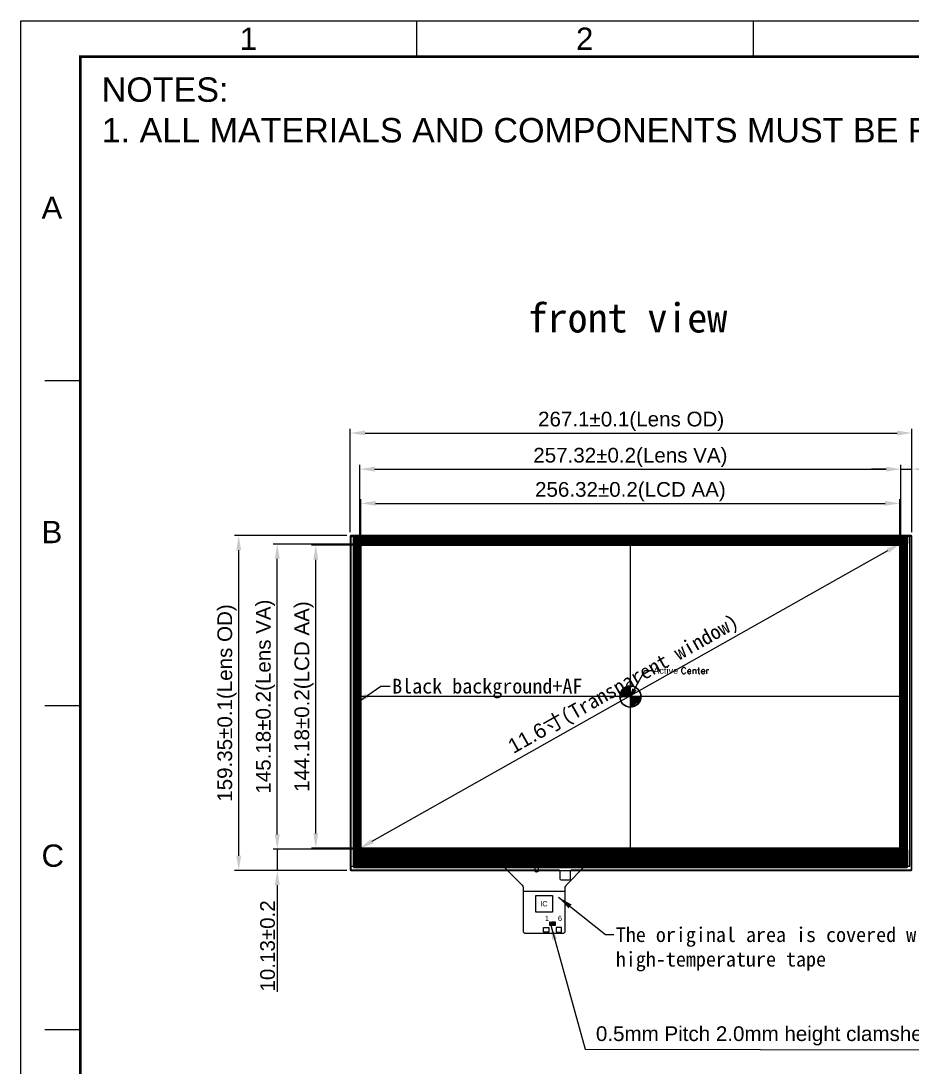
# Model space of a CAD drawing. Extents: x 6438 to 11432, y -3701 to -2371.
# Drawn here: x 10255.3 to 10679.1, y -3393.4 to -2895.6 of the extents above; entities that cross this region are included whole.
import ezdxf

# ---------------------------------------------------------------- set-up
doc = ezdxf.new("R2010")
doc.units = 0
doc.header["$LTSCALE"] = 3
doc.layers.get('0').update_dxf_attribs({"linetype": 'CONTINUOUS', "lineweight": 9})
doc.layers.get('DEFPOINTS').update_dxf_attribs({"linetype": 'CONTINUOUS', "lineweight": 9})
for name, color, linetype, lineweight in [('DIM', 6, 'CONTINUOUS', 9), ('FPC', 1, 'CONTINUOUS', 9), ('LCD', 4, 'CONTINUOUS', 9), ('TK', 7, 'CONTINUOUS', 9)]:
    doc.layers.add(name, color=color, linetype=linetype, lineweight=lineweight)
for name, color, linetype in [('Lens', 161, 'CONTINUOUS'), ('PET保护膜膜', 22, 'CONTINUOUS'), ('SENSOR', 8, 'CONTINUOUS')]:
    doc.layers.add(name, color=color, linetype=linetype)
doc.styles.add('Arial', font='arial.ttf')
doc.styles.get("Standard").update_dxf_attribs({"font": 'arial.ttf'})
doc.styles.add('宋体', font='arial.ttf')
doc.dimstyles.new('标注', dxfattribs={"dimtxt": 7, "dimasz": 7, "dimexe": 2, "dimexo": 2, "dimgap": 1, "dimtad": 1, "dimzin": 9, "dimdsep": 46, "dimtxsty": '宋体', "dimcen": 1, "dimadec": 0, "dimazin": 0, "dimtm": 0.05, "dimtfac": 1, "dimtmove": 0, "dimatfit": 3, "dimfxl": 0, "dimtolj": 1, "dimarcsym": 0})
pattern_1 = [(45, (8985.84225, 12032.7492), (-0.224506403, 0.224506403), []), (135, (8985.84225, 12032.7492), (-0.224506403, -0.224506403), [])]

# ---------------------------------------------------------------- blocks, each defined once
blk = doc.blocks.new('1')
at = {"layer": 'TK'}
blk.add_lwpolyline([(8358.96, -2934.71), (9273.11, -2934.71), (9273.11, -3560.84), (8358.96, -3560.84)], close=True, dxfattribs=at)
for points in [[(8505.24, -2947.89), (8505.24, -2934.71)], [(8629.52, -2934.71), (8629.52, -2947.89)], [(8380.95, -3067.84), (8367.77, -3067.84)], [(8367.77, -3187.8), (8380.95, -3187.8)], [(8380.95, -3307.75), (8367.77, -3307.75)]]:
    blk.add_lwpolyline(points, dxfattribs=at)
at = {"layer": 'TK', "const_width": 1}
blk.add_lwpolyline([(9250.94, -3547.65), (8380.95, -3547.65), (8380.95, -2947.89), (9250.94, -2947.89)], close=True, dxfattribs=at)
at = {"layer": 'TK', "style": '宋体'}
for s, p in [('1', (8439.8, -2945.42)), ('2', (8564.08, -2945.42)), ('A', (8366.57, -3007.87)), ('B', (8366.57, -3127.82)), ('C', (8366.57, -3247.48))]:
    blk.add_text(s, height=8.24, dxfattribs=at).set_placement(p)
at = {"layer": 'TK', "insert": (8388.8, -2967.67), "char_height": 9.009, "width": 437.119, "attachment_point": 4, "style": '宋体'}
blk.add_mtext('NOTES:\\P1. ALL MATERIALS AND COMPONENTS MUST BE RoHS COMPLIANT.', dxfattribs=at)
blk = doc.blocks.new('*D2')
at = {"layer": 'DEFPOINTS', "color": 0}
for p in [(10358.83, -3140.47), (10412.2, -3140.47), (10412.2, -3299.82)]:
    blk.add_point(p, dxfattribs=at)
at = {"layer": 'DIM', "color": 0, "lineweight": -2}
for p, q in [((10410.2, -3140.47), (10356.83, -3140.47)), ((10358.83, -3292.82), (10358.83, -3147.47)), ((10410.2, -3299.82), (10356.83, -3299.82))]:
    blk.add_line(p, q, dxfattribs=at)
at = {"layer": 'DIM', "color": 0}
for points in [[(10357.66, -3147.47), (10360, -3147.47), (10358.83, -3140.47)], [(10357.66, -3292.82), (10360, -3292.82), (10358.83, -3299.82)]]:
    blk.add_solid(points, dxfattribs=at)
at = {"layer": 'DIM', "color": 0, "insert": (10353.24, -3220.15), "char_height": 7, "attachment_point": 5, "rotation": 90, "style": '宋体'}
blk.add_mtext('\\A1;159.35%%P0.1(Lens OD)  ', dxfattribs=at)
blk = doc.blocks.new('*D3')
at = {"layer": 'DEFPOINTS', "color": 0}
for p in [(10377.16, -3144.51), (10416.44, -3144.51), (10416.44, -3289.69)]:
    blk.add_point(p, dxfattribs=at)
at = {"layer": 'DIM', "color": 0, "lineweight": -2}
for p, q in [((10414.44, -3144.51), (10375.16, -3144.51)), ((10377.16, -3282.69), (10377.16, -3151.51)), ((10414.44, -3289.69), (10375.16, -3289.69))]:
    blk.add_line(p, q, dxfattribs=at)
at = {"layer": 'DIM', "color": 0}
for points in [[(10376, -3151.51), (10378.33, -3151.51), (10377.16, -3144.51)], [(10376, -3282.69), (10378.33, -3282.69), (10377.16, -3289.69)]]:
    blk.add_solid(points, dxfattribs=at)
at = {"layer": 'DIM', "color": 0, "insert": (10371.57, -3217.1), "char_height": 7, "attachment_point": 5, "rotation": 90, "style": '宋体'}
blk.add_mtext('\\A1;145.18%%P0.2(Lens VA)', dxfattribs=at)
blk = doc.blocks.new('*D4')
at = {"layer": 'DEFPOINTS', "color": 0}
for p in [(10679, -3091.67), (10411.9, -3140.77), (10679, -3140.77)]:
    blk.add_point(p, dxfattribs=at)
at = {"layer": 'DIM', "color": 0, "lineweight": -2}
for p, q in [((10411.9, -3138.77), (10411.9, -3089.67)), ((10679, -3138.77), (10679, -3089.67)), ((10418.9, -3091.67), (10672, -3091.67))]:
    blk.add_line(p, q, dxfattribs=at)
at = {"layer": 'DIM', "color": 0}
for points in [[(10418.9, -3090.5), (10418.9, -3092.83), (10411.9, -3091.67)], [(10672, -3090.5), (10672, -3092.83), (10679, -3091.67)]]:
    blk.add_solid(points, dxfattribs=at)
at = {"layer": 'DIM', "color": 0, "insert": (10545.45, -3086.08), "char_height": 7, "attachment_point": 5, "style": '宋体'}
blk.add_mtext('\\A1;267.1%%P0.1(Lens OD)', dxfattribs=at)
blk = doc.blocks.new('*D5')
at = {"layer": 'DEFPOINTS', "color": 0}
for p in [(10673.76, -3108.86), (10416.44, -3144.51), (10673.76, -3144.51)]:
    blk.add_point(p, dxfattribs=at)
at = {"layer": 'DIM', "color": 0, "lineweight": -2}
for p, q in [((10416.44, -3142.51), (10416.44, -3106.86)), ((10423.44, -3108.86), (10666.76, -3108.86)), ((10673.76, -3142.51), (10673.76, -3106.86))]:
    blk.add_line(p, q, dxfattribs=at)
at = {"layer": 'DIM', "color": 0}
for points in [[(10423.44, -3107.7), (10423.44, -3110.03), (10416.44, -3108.86)], [(10666.76, -3107.7), (10666.76, -3110.03), (10673.76, -3108.86)]]:
    blk.add_solid(points, dxfattribs=at)
at = {"layer": 'DIM', "color": 0, "insert": (10545.1, -3103.27), "char_height": 7, "attachment_point": 5, "style": '宋体'}
blk.add_mtext('\\A1;257.32%%P0.2(Lens VA)', dxfattribs=at)
blk = doc.blocks.new('*D6')
at = {"layer": 'DEFPOINTS', "color": 0}
for p in [(10416.44, -3289.69), (10377.16, -3299.82), (10412.2, -3299.82)]:
    blk.add_point(p, dxfattribs=at)
at = {"layer": 'DIM', "color": 0, "lineweight": -2}
for p, q in [((10377.16, -3282.69), (10377.16, -3275.69)), ((10414.44, -3289.69), (10375.16, -3289.69)), ((10377.16, -3289.69), (10377.16, -3299.82)), ((10410.2, -3299.82), (10375.16, -3299.82)), ((10377.16, -3306.82), (10377.16, -3357.67))]:
    blk.add_line(p, q, dxfattribs=at)
at = {"layer": 'DIM', "color": 0}
for points in [[(10376, -3282.69), (10378.33, -3282.69), (10377.16, -3289.69)], [(10376, -3306.82), (10378.33, -3306.82), (10377.16, -3299.82)]]:
    blk.add_solid(points, dxfattribs=at)
at = {"layer": 'DIM', "color": 0, "insert": (10372.59, -3335.75), "char_height": 7, "attachment_point": 5, "rotation": 90, "style": '宋体'}
blk.add_mtext('\\A1;10.13%%P0.2', dxfattribs=at)
blk = doc.blocks.new('*D7')
at = {"layer": 'DEFPOINTS', "color": 0}
for p in [(10679, -3108.86), (10679, -3140.77), (10673.76, -3144.51)]:
    blk.add_point(p, dxfattribs=at)
at = {"layer": 'DIM', "color": 0, "lineweight": -2}
for p, q in [((10666.76, -3108.86), (10659.76, -3108.86)), ((10673.76, -3142.51), (10673.76, -3106.86)), ((10673.76, -3108.86), (10679, -3108.86)), ((10679, -3138.77), (10679, -3106.86)), ((10686, -3108.86), (10732.08, -3108.86))]:
    blk.add_line(p, q, dxfattribs=at)
at = {"layer": 'DIM', "color": 0}
for points in [[(10666.76, -3107.7), (10666.76, -3110.03), (10673.76, -3108.86)], [(10686, -3107.7), (10686, -3110.03), (10679, -3108.86)]]:
    blk.add_solid(points, dxfattribs=at)
at = {"layer": 'DIM', "color": 0, "insert": (10712.54, -3104.29), "char_height": 7, "attachment_point": 5, "style": '宋体'}
blk.add_mtext('\\A1;5.24%%P0.2', dxfattribs=at)
blk = doc.blocks.new('*D16')
at = {"layer": 'DEFPOINTS', "color": 0}
for p in [(10673.59, -3144.21), (10673.76, -3144.51), (10416.44, -3289.69)]:
    blk.add_point(p, dxfattribs=at)
at = {"layer": 'DIM', "color": 0, "lineweight": -2}
for p, q in [((10672.78, -3142.77), (10672.61, -3142.47)), ((10422.37, -3285.95), (10667.5, -3147.65)), ((10415.46, -3287.95), (10415.29, -3287.65))]:
    blk.add_line(p, q, dxfattribs=at)
at = {"layer": 'DIM', "color": 0}
for points in [[(10666.92, -3146.64), (10668.07, -3148.67), (10673.59, -3144.21)], [(10421.8, -3284.94), (10422.94, -3286.97), (10416.27, -3289.39)]]:
    blk.add_solid(points, dxfattribs=at)
at = {"layer": 'DIM', "color": 0, "insert": (10542.14, -3211.86), "char_height": 7, "attachment_point": 5, "rotation": 29.4317, "style": '宋体'}
blk.add_mtext('\\A1;11.6{\\fSimHei|b0|i0|c134|p49;寸\\fSimHei|b0|i0|c0|p49;(\\fSimHei|b0|i0|c134|p49;Transparent window\\fSimHei|b0|i0|c0|p49;)}', dxfattribs=at)
blk = doc.blocks.new('*D24')
at = {"layer": 'DEFPOINTS', "color": 0}
for p in [(10395.48, -3145.01), (10416.95, -3145.01), (10416.95, -3289.19)]:
    blk.add_point(p, dxfattribs=at)
at = {"layer": 'DIM', "color": 0, "lineweight": -2}
for p, q in [((10414.95, -3145.01), (10393.48, -3145.01)), ((10395.48, -3282.19), (10395.48, -3152.01)), ((10414.95, -3289.19), (10393.48, -3289.19))]:
    blk.add_line(p, q, dxfattribs=at)
at = {"layer": 'DIM', "color": 0}
for points in [[(10394.31, -3152.01), (10396.65, -3152.01), (10395.48, -3145.01)], [(10394.31, -3282.19), (10396.65, -3282.19), (10395.48, -3289.19)]]:
    blk.add_solid(points, dxfattribs=at)
at = {"layer": 'DIM', "color": 0, "insert": (10389.89, -3217.1), "char_height": 7, "attachment_point": 5, "rotation": 90, "style": '宋体'}
blk.add_mtext('\\A1;144.18%%P0.2(LCD AA)', dxfattribs=at)
blk = doc.blocks.new('*D25')
at = {"layer": 'DEFPOINTS', "color": 0}
for p in [(10673.27, -3125.13), (10416.95, -3145.01), (10673.27, -3145.01)]:
    blk.add_point(p, dxfattribs=at)
at = {"layer": 'DIM', "color": 0, "lineweight": -2}
for p, q in [((10416.95, -3143.01), (10416.95, -3123.13)), ((10423.95, -3125.13), (10666.27, -3125.13)), ((10673.27, -3143.01), (10673.27, -3123.13))]:
    blk.add_line(p, q, dxfattribs=at)
at = {"layer": 'DIM', "color": 0}
for points in [[(10423.95, -3123.97), (10423.95, -3126.3), (10416.95, -3125.13)], [(10666.27, -3123.97), (10666.27, -3126.3), (10673.27, -3125.13)]]:
    blk.add_solid(points, dxfattribs=at)
at = {"layer": 'DIM', "color": 0, "insert": (10545.11, -3119.55), "char_height": 7, "attachment_point": 5, "style": '宋体'}
blk.add_mtext('\\A1;256.32%%P0.2(LCD AA)', dxfattribs=at)
blk = doc.blocks.new('_OPEN')
at = {"color": 0, "linetype": 'ByBlock', "lineweight": -2}
for p, q in [((-1, 0.166667), (0, 0)), ((0, 0), (-1, -0.166667)), ((0, 0), (-1, 0))]:
    blk.add_line(p, q, dxfattribs=at)
blk = doc.blocks.new('LCD正视图')
at = {"layer": 'LCD'}
h = blk.add_hatch(dxfattribs=at)
h.set_pattern_fill('ANSI37', color=256, scale=0.1, style=0)
h.set_pattern_definition(pattern_1)
h.paths.add_polyline_path([(12083.31, -3202.3, 0.414214), (12082.81, -3201.8), (11820.35, -3201.8, 0.414214), (11819.85, -3202.3), (11819.85, -3204.8), (12083.31, -3204.8)])
h = blk.add_hatch(dxfattribs=at)
h.set_pattern_fill('ANSI37', color=256, scale=0.1, style=0)
h.set_pattern_definition(pattern_1)
h.paths.add_polyline_path([(11822.62, -3201.8), (11820.35, -3201.8, 0.414214), (11819.85, -3202.3), (11819.85, -3358.58, 0.414214), (11820.35, -3359.08), (11822.62, -3359.08)])
h = blk.add_hatch(dxfattribs=at)
h.set_pattern_fill('ANSI37', color=256, scale=0.1, style=0)
h.set_pattern_definition([(135, (14707.82164, 12041.51365), (0.224506403, 0.224506403), []), (45, (14707.82164, 12041.51365), (0.224506403, -0.224506403), [])])
h.paths.add_polyline_path([(12080.54, -3359.08), (12082.81, -3359.08, 0.414214), (12083.31, -3358.58), (12083.31, -3202.3, 0.414214), (12082.81, -3201.8), (12080.54, -3201.8)])
h = blk.add_hatch(dxfattribs=at)
h.set_pattern_fill('ANSI37', color=256, scale=0.1, style=0)
h.set_pattern_definition(pattern_1)
h.paths.add_polyline_path([(12083.31, -3350.58), (11819.85, -3350.58), (11819.85, -3358.6, 0.414214), (11820.35, -3359.1), (12082.81, -3359.1, 0.414214), (12083.31, -3358.6)])
for p, q in [((11819.88, -3202.43), (11819.88, -3358.45)), ((11819.88, -3203.88), (11820.19, -3203.88)), ((11820.03, -3203.68), (11820.03, -3202.53)), ((11820.23, -3203.68), (11820.03, -3203.68)), ((11820.23, -3203.68), (11820.03, -3203.68)), ((11820.18, -3202.53), (11820.18, -3358.35)), ((11820.23, -3203.68), (11820.23, -3357.2)), ((12082.68, -3201.83), (11820.48, -3201.83)), ((11821.73, -3201.98), (11820.58, -3201.98)), ((12082.58, -3202.13), (11820.58, -3202.13)), ((11823.13, -3203.25), (11821.07, -3203.25)), ((11821.07, -3203.25), (11821.07, -3204.91)), ((11821.13, -3205.07), (11821.22, -3205.22)), ((11821.27, -3205.39), (11821.27, -3352.18)), ((11821.57, -3203.75), (12081.59, -3203.75)), ((11821.57, -3203.75), (11821.57, -3355.93)), ((11821.73, -3202.18), (11821.73, -3201.98)), ((12081.43, -3202.18), (11821.73, -3202.18)), ((11821.93, -3202.13), (11821.93, -3201.83)), ((11822.62, -3359.08), (11822.62, -3201.8)), ((12080.54, -3204.8), (11822.62, -3204.8)), ((11822.62, -3204.8), (11822.62, -3350.58)), ((11823.3, -3203.3), (11823.45, -3203.4)), ((12079.55, -3203.45), (11823.62, -3203.45)), ((11827.67, -3202.28), (11827.67, -3202.13)), ((11831.97, -3202.58), (11827.97, -3202.58)), ((11828.17, -3202.18), (11828.17, -3202.13)), ((11828.37, -3201.93), (11831.57, -3201.93)), ((11831.77, -3202.13), (11831.77, -3202.18)), ((11832.27, -3202.28), (11832.27, -3202.13)), ((11887.57, -3202.28), (11887.57, -3202.13)), ((11891.87, -3202.58), (11887.87, -3202.58)), ((11888.07, -3202.18), (11888.07, -3202.13)), ((11888.27, -3201.93), (11891.47, -3201.93)), ((11891.67, -3202.13), (11891.67, -3202.18)), ((11892.17, -3202.28), (11892.17, -3202.13)), ((11951.57, -3349.78), (11951.58, -3205.6)), ((11951.84, -3202.28), (11951.84, -3202.13)), ((11956.14, -3202.58), (11952.14, -3202.58)), ((11952.34, -3202.18), (11952.34, -3202.13)), ((11952.54, -3201.93), (11955.74, -3201.93)), ((11955.94, -3202.13), (11955.94, -3202.18)), ((11956.44, -3202.28), (11956.44, -3202.13)), ((12011.84, -3202.28), (12011.84, -3202.13)), ((12016.14, -3202.58), (12012.14, -3202.58)), ((12012.34, -3202.18), (12012.34, -3202.13)), ((12012.54, -3201.93), (12015.74, -3201.93)), ((12015.94, -3202.13), (12015.94, -3202.18)), ((12016.44, -3202.28), (12016.44, -3202.13)), ((12071.74, -3202.28), (12071.74, -3202.13)), ((12076.04, -3202.58), (12072.04, -3202.58)), ((12072.24, -3202.18), (12072.24, -3202.13)), ((12072.44, -3201.93), (12075.64, -3201.93)), ((12075.84, -3202.13), (12075.84, -3202.18)), ((12076.34, -3202.28), (12076.34, -3202.13)), ((12079.87, -3203.3), (12079.72, -3203.4)), ((12080.04, -3203.25), (12082.09, -3203.25)), ((12080.54, -3359.08), (12080.54, -3201.8)), ((12080.54, -3350.58), (12080.54, -3204.8)), ((12081.23, -3202.13), (12081.23, -3201.83)), ((12081.43, -3202.18), (12081.43, -3201.98)), ((12081.43, -3201.98), (12082.58, -3201.98)), ((12081.59, -3203.75), (12081.59, -3355.93)), ((12081.89, -3205.39), (12081.89, -3352.18)), ((12082.04, -3205.07), (12081.95, -3205.22)), ((12082.09, -3203.25), (12082.09, -3204.91)), ((12082.93, -3203.68), (12083.13, -3203.68)), ((12082.93, -3203.68), (12083.13, -3203.68)), ((12082.93, -3357.2), (12082.93, -3203.68)), ((12082.98, -3358.35), (12082.98, -3202.53)), ((12082.98, -3203.88), (12083.28, -3203.88)), ((12083.13, -3203.68), (12083.13, -3202.53)), ((12083.28, -3209.31), (12083.28, -3202.43)), ((11819.98, -3210.97), (11819.98, -3214.17)), ((11820.33, -3210.22), (11820.18, -3210.22)), ((11820.23, -3210.77), (11820.18, -3210.77)), ((11820.63, -3210.52), (11820.63, -3214.52)), ((12082.53, -3210.52), (12082.53, -3214.52)), ((12082.83, -3210.22), (12082.98, -3210.22)), ((12082.98, -3210.77), (12082.93, -3210.77)), ((12083.18, -3214.17), (12083.18, -3210.97)), ((11820.18, -3214.37), (11820.23, -3214.37)), ((11820.33, -3214.82), (11820.18, -3214.82)), ((12082.83, -3214.82), (12082.98, -3214.82)), ((12082.93, -3214.37), (12082.98, -3214.37)), ((11819.98, -3254.87), (11819.98, -3258.07)), ((11820.33, -3254.12), (11820.18, -3254.12)), ((11820.23, -3254.67), (11820.18, -3254.67)), ((11820.63, -3254.42), (11820.63, -3258.42)), ((12082.53, -3254.42), (12082.53, -3258.42)), ((12082.83, -3254.12), (12082.98, -3254.12)), ((12082.98, -3254.67), (12082.93, -3254.67)), ((12083.18, -3258.07), (12083.18, -3254.87)), ((11820.18, -3258.27), (11820.23, -3258.27)), ((11820.33, -3258.72), (11820.18, -3258.72)), ((12082.83, -3258.72), (12082.98, -3258.72)), ((12082.93, -3258.27), (12082.98, -3258.27)), ((11946.61, -3277.16), (11951.05, -3272.72)), ((11946.61, -3277.16), (11951.05, -3272.72)), ((11946.78, -3277.69), (11951.58, -3272.89)), ((11946.78, -3276.27), (11950.17, -3272.89)), ((11946.78, -3277.69), (11951.58, -3272.89)), ((11946.78, -3276.27), (11950.17, -3272.89)), ((11947.39, -3274.96), (11948.85, -3273.49)), ((11947.39, -3274.96), (11948.85, -3273.49)), ((11947.49, -3277.69), (11951.58, -3273.6)), ((11947.49, -3277.69), (11951.58, -3273.6)), ((11948.2, -3277.69), (11951.58, -3274.31)), ((11948.2, -3277.69), (11951.58, -3274.31)), ((11948.9, -3277.69), (11951.58, -3275.01)), ((11948.9, -3277.69), (11951.58, -3275.01)), ((11949.61, -3277.69), (11951.58, -3275.72)), ((11949.61, -3277.69), (11951.58, -3275.72)), ((11951.58, -3277.69), (11951.58, -3272.69)), ((11951.58, -3277.69), (11951.58, -3272.69)), ((12079.74, -3277.69), (11823.42, -3277.69)), ((11946.58, -3277.69), (11951.58, -3277.69)), ((11946.58, -3277.69), (11951.58, -3277.69)), ((11950.32, -3277.69), (11951.58, -3276.43)), ((11950.32, -3277.69), (11951.58, -3276.43)), ((11951.03, -3277.69), (11951.58, -3277.13)), ((11951.03, -3277.69), (11951.58, -3277.13)), ((11951.58, -3277.69), (11951.58, -3282.69)), ((11951.58, -3277.69), (11956.58, -3277.69)), ((11951.58, -3282.08), (11955.98, -3277.69)), ((11951.58, -3281.38), (11955.27, -3277.69)), ((11951.58, -3280.67), (11954.56, -3277.69)), ((11951.58, -3279.96), (11953.85, -3277.69)), ((11951.58, -3279.26), (11953.15, -3277.69)), ((11951.58, -3278.55), (11952.44, -3277.69)), ((11951.58, -3277.84), (11951.73, -3277.69)), ((11951.58, -3277.69), (11951.58, -3282.69)), ((11951.58, -3277.69), (11956.58, -3277.69)), ((11951.58, -3282.08), (11955.98, -3277.69)), ((11951.58, -3281.38), (11955.27, -3277.69)), ((11951.58, -3280.67), (11954.56, -3277.69)), ((11951.58, -3279.96), (11953.85, -3277.69)), ((11951.58, -3279.26), (11953.15, -3277.69)), ((11951.58, -3278.55), (11952.44, -3277.69)), ((11951.58, -3277.84), (11951.73, -3277.69)), ((11951.68, -3282.69), (11956.58, -3277.79)), ((11951.68, -3282.69), (11956.58, -3277.79)), ((11952.47, -3282.61), (11956.5, -3278.58)), ((11952.47, -3282.61), (11956.5, -3278.58)), ((11953.47, -3282.32), (11956.21, -3279.58)), ((11953.47, -3282.32), (11956.21, -3279.58)), ((11819.98, -3300.56), (11819.98, -3303.76)), ((11820.33, -3299.81), (11820.18, -3299.81)), ((11820.23, -3300.36), (11820.18, -3300.36)), ((11820.63, -3300.11), (11820.63, -3304.11)), ((12082.53, -3300.11), (12082.53, -3304.11)), ((12082.83, -3299.81), (12082.98, -3299.81)), ((12082.98, -3300.36), (12082.93, -3300.36)), ((12083.18, -3303.76), (12083.18, -3300.56)), ((11820.18, -3303.96), (11820.23, -3303.96)), ((11820.33, -3304.41), (11820.18, -3304.41)), ((12082.83, -3304.41), (12082.98, -3304.41)), ((12082.93, -3303.96), (12082.98, -3303.96)), ((11823.42, -3349.78), (11823.42, -3339.78)), ((11819.98, -3344.36), (11819.98, -3347.56)), ((11820.33, -3343.71), (11820.18, -3343.71)), ((11820.23, -3344.16), (11820.18, -3344.16)), ((11820.63, -3344.01), (11820.63, -3348.01)), ((12082.53, -3344.01), (12082.53, -3348.01)), ((12082.83, -3343.71), (12082.98, -3343.71)), ((12082.98, -3344.16), (12082.93, -3344.16)), ((12083.18, -3347.56), (12083.18, -3344.36)), ((11820.18, -3347.76), (11820.23, -3347.76)), ((11820.33, -3348.31), (11820.18, -3348.31)), ((11820.18, -3349.52), (11820.18, -3356.52)), ((11823.42, -3349.78), (11823.42, -3349.78)), ((12082.83, -3348.31), (12082.98, -3348.31)), ((12082.93, -3347.76), (12082.98, -3347.76)), ((11819.85, -3350.58), (11819.85, -3358.6)), ((11821.07, -3352.66), (11821.07, -3355.93)), ((11821.13, -3352.49), (11821.22, -3352.34)), ((11822.62, -3350.58), (12080.54, -3350.58)), ((11827.67, -3352.7), (11827.67, -3358.75)), ((12075.2, -3352.4), (11827.97, -3352.4)), ((11884.03, -3359.03), (11884.03, -3353.99)), ((12019.14, -3359.03), (12019.14, -3353.39)), ((12075.5, -3358.75), (12075.5, -3352.7)), ((12082.04, -3352.49), (12081.95, -3352.34)), ((12082.09, -3352.57), (12082.09, -3352.57)), ((12082.09, -3352.66), (12082.09, -3355.93)), ((12083.31, -3350.58), (12083.31, -3358.58)), ((11820.18, -3357), (11819.88, -3357)), ((11820.03, -3357.2), (11820.03, -3358.35)), ((11820.23, -3357.2), (11820.03, -3357.2)), ((11820.48, -3359.05), (11827, -3359.05)), ((11820.58, -3358.75), (11827, -3358.75)), ((11820.58, -3358.75), (11827, -3358.75)), ((11821.73, -3358.9), (11820.58, -3358.9)), ((11823.13, -3355.93), (11821.07, -3355.93)), ((11821.73, -3358.7), (11821.73, -3358.9)), ((11821.73, -3358.7), (11826.88, -3358.7)), ((11821.93, -3358.75), (11821.93, -3359.05)), ((11822.78, -3358.6), (11822.78, -3359.05)), ((11823.08, -3358.3), (11825.08, -3358.3)), ((11823.3, -3355.88), (11823.45, -3355.78)), ((11823.48, -3358.95), (11824.68, -3358.95)), ((11823.62, -3355.73), (11826.88, -3355.73)), ((11824.88, -3358.75), (11824.88, -3358.7)), ((11825.38, -3358.6), (11825.38, -3359.05)), ((11826.88, -3355.73), (11826.88, -3358.7)), ((11827, -3358.75), (11827, -3359.05)), ((11827.16, -3359), (11827.51, -3358.79)), ((11827.67, -3358.75), (12075.5, -3358.75)), ((11872.72, -3356.38), (11895.33, -3356.38)), ((12030.44, -3356.38), (12007.84, -3356.38)), ((12076.01, -3359), (12075.66, -3358.79)), ((12082.58, -3358.75), (12076.17, -3358.75)), ((12076.17, -3358.75), (12076.17, -3359.05)), ((12076.17, -3359.05), (12082.68, -3359.05)), ((12076.28, -3355.73), (12078.9, -3355.73)), ((12081.43, -3358.7), (12076.28, -3358.7)), ((12077.78, -3358.6), (12077.78, -3359.05)), ((12078.08, -3358.3), (12080.08, -3358.3)), ((12078.28, -3358.7), (12078.28, -3358.75)), ((12078.48, -3358.95), (12079.68, -3358.95)), ((12079.22, -3355.88), (12079.07, -3355.78)), ((12079.29, -3355.93), (12079.29, -3355.93)), ((12079.39, -3355.93), (12082.09, -3355.93)), ((12079.88, -3358.75), (12079.88, -3358.7)), ((12080.38, -3358.6), (12080.38, -3359.05)), ((12081.23, -3358.75), (12081.23, -3359.05)), ((12081.43, -3358.7), (12081.43, -3358.9)), ((12081.43, -3358.9), (12082.58, -3358.9)), ((12082.93, -3357.2), (12083.13, -3357.2)), ((12082.98, -3357), (12083.28, -3357)), ((12083.13, -3357.2), (12083.13, -3358.35))]:
    blk.add_line(p, q, dxfattribs=at)
at = {"layer": 'LCD', "ltscale": 0.08}
blk.add_line((12079.74, -3277.69), (11823.42, -3277.69), dxfattribs=at)
at = {"layer": 'LCD', "ltscale": 0.008}
for p, q in [((11872.72, -3359.03), (11872.72, -3355.18)), ((11895.13, -3354.98), (11872.92, -3354.98)), ((11895.33, -3359.03), (11895.33, -3355.18)), ((12007.84, -3357.75), (12007.84, -3355.18)), ((12007.84, -3359.03), (12007.84, -3355.18)), ((12008.04, -3354.98), (12030.24, -3354.98)), ((12030.44, -3359.03), (12030.44, -3355.18))]:
    blk.add_line(p, q, dxfattribs=at)
at = {"layer": 'LCD'}
for points in [[(12083.31, -3202.3), (12083.31, -3204.8), (11819.85, -3204.8), (11819.85, -3202.3, -0.414214), (11820.35, -3201.8), (12082.81, -3201.8, -0.414214)], [(12082.81, -3359.1), (11820.35, -3359.1, -0.414214), (11819.85, -3358.6), (11819.85, -3350.58), (12083.31, -3350.58), (12083.31, -3358.6, -0.414214)]]:
    blk.add_lwpolyline(points, format="xyb", close=True, dxfattribs=at)
for points in [[(11822.62, -3359.05), (11822.62, -3359.08), (11820.35, -3359.08, -0.414214), (11819.85, -3358.58), (11819.85, -3202.3, -0.414214), (11820.35, -3201.8), (11820.74, -3201.8)], [(12080.54, -3359.05), (12080.54, -3359.08), (12082.81, -3359.08, 0.414214), (12083.31, -3358.58), (12083.31, -3202.3, 0.414214), (12082.81, -3201.8), (12080.54, -3201.8)]]:
    blk.add_lwpolyline(points, format="xyb", dxfattribs=at)
for points in [[(11821.42, -3352.72), (12081.74, -3352.72), (12081.74, -3203.6), (11821.42, -3203.6), (11821.42, -3352.72)], [(11821.42, -3352.72), (12081.74, -3352.72), (12081.74, -3203.6), (11821.42, -3203.6), (11821.42, -3352.98)], [(11821.42, -3355.68), (12081.74, -3355.68), (12081.74, -3203.6), (11821.42, -3203.6), (11821.42, -3355.68)], [(12079.74, -3349.78), (11823.42, -3349.78), (11823.42, -3205.6), (12079.74, -3205.6)], [(11823.42, -3349.78), (12079.74, -3349.78), (12079.74, -3205.6), (11823.42, -3205.6), (11823.42, -3349.78)], [(11828.08, -3352.6), (12075.08, -3352.6), (12075.08, -3358.4), (11828.08, -3358.4)]]:
    blk.add_lwpolyline(points, close=True, dxfattribs=at)
blk.add_lwpolyline([(11951.58, -3277.68), (11958.44, -3265.32), (11962.44, -3265.32)], dxfattribs=at)
blk.add_lwpolyline([(11951.58, -3277.68), (11958.44, -3265.32), (11962.44, -3265.32)], dxfattribs=at)
blk.add_circle((11951.58, -3277.69), 5, dxfattribs=at)
blk.add_circle((11951.58, -3277.69), 5, dxfattribs=at)
for centre, radius, start, end in [((11820.48, -3202.43), 0.6, 90, 180.0114), ((11820.58, -3202.53), 0.55, 90, 180), ((11820.58, -3202.53), 0.4, 90, 180), ((11821.37, -3204.91), 0.3, 180, 213.6901), ((11820.97, -3205.39), 0.3, 359.9651, 33.6901), ((11823.13, -3203.55), 0.3, 56.3099, 90), ((11823.62, -3203.15), 0.3, 236.3099, 270), ((11827.97, -3202.28), 0.3, 180, 270), ((11828.37, -3202.13), 0.2, 90, 180), ((11831.57, -3202.13), 0.2, 0, 90), ((11831.97, -3202.28), 0.3, 270, 0), ((11887.87, -3202.28), 0.3, 180, 270), ((11888.27, -3202.13), 0.2, 90, 180), ((11891.47, -3202.13), 0.2, 0, 90), ((11891.87, -3202.28), 0.3, 270, 0), ((11952.14, -3202.28), 0.3, 180, 270), ((11952.54, -3202.13), 0.2, 90, 180), ((11955.74, -3202.13), 0.2, 0, 90), ((11956.14, -3202.28), 0.3, 270, 0), ((12012.14, -3202.28), 0.3, 180, 270), ((12012.54, -3202.13), 0.2, 90, 180), ((12015.74, -3202.13), 0.2, 0, 90), ((12016.14, -3202.28), 0.3, 270, 0), ((12072.04, -3202.28), 0.3, 180, 270), ((12072.44, -3202.13), 0.2, 90, 180), ((12075.64, -3202.13), 0.2, 0, 90), ((12076.04, -3202.28), 0.3, 270, 0), ((12079.55, -3203.15), 0.3, 270, 303.6901), ((12080.04, -3203.55), 0.3, 90, 123.6901), ((12082.19, -3205.39), 0.3, 146.3099, 180.0349), ((12081.79, -3204.91), 0.3, 326.3099, 0), ((12082.58, -3202.53), 0.55, 0, 90), ((12082.58, -3202.53), 0.4, 0, 90), ((12082.68, -3202.43), 0.6, 0, 90), ((11820.18, -3210.97), 0.2, 90, 180), ((11820.33, -3210.52), 0.3, 0, 90), ((12082.83, -3210.52), 0.3, 90, 180), ((12082.98, -3210.97), 0.2, 0, 90), ((11820.18, -3214.17), 0.2, 180, 270), ((11820.33, -3214.52), 0.3, 270, 0), ((12082.83, -3214.52), 0.3, 180, 270), ((12082.98, -3214.17), 0.2, 270, 0), ((11820.18, -3254.87), 0.2, 90, 180), ((11820.33, -3254.42), 0.3, 0, 90), ((12082.83, -3254.42), 0.3, 90, 180), ((12082.98, -3254.87), 0.2, 0, 90), ((11820.18, -3258.07), 0.2, 180, 270), ((11820.33, -3258.42), 0.3, 270, 0), ((12082.83, -3258.42), 0.3, 180, 270), ((12082.98, -3258.07), 0.2, 270, 0), ((11951.58, -3277.69), 5, 90, 180), ((11951.58, -3277.69), 5, 90, 180), ((11951.58, -3277.69), 5, 0, 90.3273), ((11951.58, -3277.69), 5, 0, 90.3273), ((11951.58, -3277.69), 5, 180, 270), ((11951.58, -3277.69), 5, 180, 270), ((11951.58, -3277.69), 5, 270, 0), ((11951.58, -3277.69), 5, 270, 0), ((11820.18, -3300.56), 0.2, 90, 180), ((11820.33, -3300.11), 0.3, 0, 90), ((12082.83, -3300.11), 0.3, 90, 180), ((12082.98, -3300.56), 0.2, 0, 90), ((11820.18, -3303.76), 0.2, 180, 270), ((11820.33, -3304.11), 0.3, 270, 0), ((12082.83, -3304.11), 0.3, 180, 270), ((12082.98, -3303.76), 0.2, 270, 0), ((11820.18, -3344.36), 0.2, 90, 180), ((11820.33, -3344.01), 0.3, 0, 90), ((12082.83, -3344.01), 0.3, 90, 180), ((12082.98, -3344.36), 0.2, 0, 90), ((11820.18, -3347.56), 0.2, 180, 270), ((11820.33, -3348.01), 0.3, 270, 0), ((12082.83, -3348.01), 0.3, 180, 270), ((12082.98, -3347.56), 0.2, 270, 0), ((11821.37, -3352.66), 0.3, 146.3099, 180), ((11820.97, -3352.18), 0.3, 326.3099, 0), ((11827.97, -3352.7), 0.3, 89.9999, 180), ((12075.2, -3352.7), 0.3, 0, 89.9999), ((12082.19, -3352.18), 0.3, 180, 213.6901), ((12081.79, -3352.66), 0.3, 0, 33.6901), ((11820.48, -3358.45), 0.6, 180, 270), ((11820.58, -3358.35), 0.55, 180, 270), ((11820.58, -3358.35), 0.4, 180, 270), ((11823.08, -3358.6), 0.3, 90, 180), ((11823.13, -3355.63), 0.3, 270, 303.6901), ((11823.62, -3356.03), 0.3, 90, 123.6901), ((11824.68, -3358.75), 0.2, 270, 0), ((11825.08, -3358.6), 0.3, 0, 90), ((11827, -3358.75), 0.3, 270, 300.9638), ((11827.67, -3359.05), 0.3, 90, 120.9638), ((12075.5, -3359.05), 0.3, 59.0362, 90), ((12076.17, -3358.75), 0.3, 239.0362, 270), ((12078.08, -3358.6), 0.3, 90, 180), ((12078.48, -3358.75), 0.2, 180, 270), ((12078.9, -3356.03), 0.3, 56.3099, 90), ((12079.39, -3355.63), 0.3, 236.3099, 270), ((12079.68, -3358.75), 0.2, 270, 0), ((12080.08, -3358.6), 0.3, 0, 90), ((12082.58, -3358.35), 0.4, 270, 0), ((12082.58, -3358.35), 0.55, 270, 0), ((12082.68, -3358.45), 0.6, 270, 0)]:
    blk.add_arc(centre, radius, start, end, dxfattribs=at)
at = {"layer": 'LCD', "ltscale": 0.008}
for centre, start, end in [((11872.92, -3355.18), 90, 180), ((11895.13, -3355.18), 0, 90), ((12008.04, -3355.18), 90, 180), ((12030.24, -3355.18), 0, 90)]:
    blk.add_arc(centre, 0.2, start, end, dxfattribs=at)
at = {"layer": 'LCD', "xscale": 4.000000000001044, "rotation": 240.9875430000102}
for yscale, zscale in [(4, 3.999999999999998), (4.000000000001044, 4.000000000001044)]:
    blk.add_blockref('_OPEN', (11951.58, -3277.68), dxfattribs=dict(at, yscale=yscale, zscale=zscale))
at = {"layer": 'LCD', "insert": (11962.46, -3263.82), "char_height": 3, "attachment_point": 1, "line_spacing_factor": 0.9}
blk.add_mtext('\\A1;{\\W1.0403;Active \\Ftxt,extfont|c134;Center}', dxfattribs=at)

msp = doc.modelspace()

# ---------------------------------------------------------------- linework, layer by layer
at = {"layer": 'FPC'}
msp.add_line((10494.1035, -3309.6915), (10514.1035, -3309.6915), dxfattribs=at)
msp.add_lwpolyline([(10493.2248, -3306.3281, -0.19891237), (10494.1035, -3308.4495), (10494.1035, -3328.6915, 0.41421356), (10495.1035, -3329.6915), (10513.1035, -3329.6915, 0.41421356), (10514.1035, -3328.6915), (10514.1035, -3308.4495, -0.19891237), (10514.9821, -3306.3281), (10523.1959, -3298.1144, -0.19891237), (10523.903, -3297.8215), (10524.9488, -3297.8215, 0.41421356), (10525.2488, -3297.5215), (10525.2488, -3296.5215, 0.41421356), (10524.9488, -3296.2215), (10501.5535, -3296.2215, 0.41421356), (10501.2535, -3296.5215), (10501.2535, -3299.8978, -1), (10499.7535, -3299.8978), (10499.7535, -3296.5215, 0.41421356), (10499.4535, -3296.2215), (10484.9989, -3296.2215, 0.41421356), (10484.6989, -3296.5215), (10484.6989, -3297.388, 0.19891237), (10484.9918, -3298.0951)], format="xyb", close=True, dxfattribs=at)
for points in [[(10485.4285, -3297.0965), (10485.4285, -3297.5215), (10485.2785, -3297.5215), (10485.2785, -3297.0965), (10484.8535, -3297.0965), (10484.8535, -3296.9465), (10485.2785, -3296.9465), (10485.2785, -3296.5215), (10485.4285, -3296.5215), (10485.4285, -3296.9465), (10485.8535, -3296.9465), (10485.8535, -3297.0965)], [(10486.1535, -3296.4215), (10485.8535, -3296.4215), (10485.8535, -3297.6215), (10486.1535, -3297.6215)], [(10486.7535, -3296.4215), (10486.4535, -3296.4215), (10486.4535, -3297.6215), (10486.7535, -3297.6215)], [(10487.3535, -3296.4215), (10487.0535, -3296.4215), (10487.0535, -3297.6215), (10487.3535, -3297.6215)], [(10487.9535, -3296.4215), (10487.6535, -3296.4215), (10487.6535, -3297.6215), (10487.9535, -3297.6215)], [(10488.5535, -3296.4215), (10488.2535, -3296.4215), (10488.2535, -3297.6215), (10488.5535, -3297.6215)], [(10489.1535, -3296.4215), (10488.8535, -3296.4215), (10488.8535, -3297.6215), (10489.1535, -3297.6215)], [(10489.7535, -3296.4215), (10489.4535, -3296.4215), (10489.4535, -3297.6215), (10489.7535, -3297.6215)], [(10490.3535, -3296.4215), (10490.0535, -3296.4215), (10490.0535, -3297.6215), (10490.3535, -3297.6215)], [(10490.9535, -3296.4215), (10490.6535, -3296.4215), (10490.6535, -3297.6215), (10490.9535, -3297.6215)], [(10491.5535, -3296.4215), (10491.2535, -3296.4215), (10491.2535, -3297.6215), (10491.5535, -3297.6215)], [(10492.1535, -3296.4215), (10491.8535, -3296.4215), (10491.8535, -3297.6215), (10492.1535, -3297.6215)], [(10492.7535, -3296.4215), (10492.4535, -3296.4215), (10492.4535, -3297.6215), (10492.7535, -3297.6215)], [(10493.3535, -3296.4215), (10493.0535, -3296.4215), (10493.0535, -3297.6215), (10493.3535, -3297.6215)], [(10493.9535, -3296.4215), (10493.6535, -3296.4215), (10493.6535, -3297.6215), (10493.9535, -3297.6215)], [(10494.5535, -3296.4215), (10494.2535, -3296.4215), (10494.2535, -3297.6215), (10494.5535, -3297.6215)], [(10495.1535, -3296.4215), (10494.8535, -3296.4215), (10494.8535, -3297.6215), (10495.1535, -3297.6215)], [(10495.7535, -3296.4215), (10495.4535, -3296.4215), (10495.4535, -3297.6215), (10495.7535, -3297.6215)], [(10496.3535, -3296.4215), (10496.0535, -3296.4215), (10496.0535, -3297.6215), (10496.3535, -3297.6215)], [(10496.9535, -3296.4215), (10496.6535, -3296.4215), (10496.6535, -3297.6215), (10496.9535, -3297.6215)], [(10497.5535, -3296.4215), (10497.2535, -3296.4215), (10497.2535, -3297.6215), (10497.5535, -3297.6215)], [(10498.1535, -3296.4215), (10497.8535, -3296.4215), (10497.8535, -3297.6215), (10498.1535, -3297.6215)], [(10498.7535, -3296.4215), (10498.4535, -3296.4215), (10498.4535, -3297.6215), (10498.7535, -3297.6215)], [(10499.3285, -3297.0965), (10499.3285, -3297.5215), (10499.1785, -3297.5215), (10499.1785, -3297.0965), (10498.7535, -3297.0965), (10498.7535, -3296.9465), (10499.1785, -3296.9465), (10499.1785, -3296.5215), (10499.3285, -3296.5215), (10499.3285, -3296.9465), (10499.7535, -3296.9465), (10499.7535, -3297.0965)], [(10501.8285, -3297.0965), (10501.8285, -3297.5215), (10501.6785, -3297.5215), (10501.6785, -3297.0965), (10501.2535, -3297.0965), (10501.2535, -3296.9465), (10501.6785, -3296.9465), (10501.6785, -3296.5215), (10501.8285, -3296.5215), (10501.8285, -3296.9465), (10502.2535, -3296.9465), (10502.2535, -3297.0965)], [(10502.5535, -3297.6215), (10502.2535, -3297.6215), (10502.2535, -3296.4215), (10502.5535, -3296.4215)], [(10503.1535, -3297.6215), (10502.8535, -3297.6215), (10502.8535, -3296.4215), (10503.1535, -3296.4215)], [(10503.7535, -3297.6215), (10503.4535, -3297.6215), (10503.4535, -3296.4215), (10503.7535, -3296.4215)], [(10504.3535, -3297.6215), (10504.0535, -3297.6215), (10504.0535, -3296.4215), (10504.3535, -3296.4215)], [(10504.9535, -3297.6215), (10504.6535, -3297.6215), (10504.6535, -3296.4215), (10504.9535, -3296.4215)], [(10505.5535, -3297.6215), (10505.2535, -3297.6215), (10505.2535, -3296.4215), (10505.5535, -3296.4215)], [(10506.1535, -3297.6215), (10505.8535, -3297.6215), (10505.8535, -3296.4215), (10506.1535, -3296.4215)], [(10506.7535, -3297.6215), (10506.4535, -3297.6215), (10506.4535, -3296.4215), (10506.7535, -3296.4215)], [(10507.3535, -3297.6215), (10507.0535, -3297.6215), (10507.0535, -3296.4215), (10507.3535, -3296.4215)], [(10507.9535, -3297.6215), (10507.6535, -3297.6215), (10507.6535, -3296.4215), (10507.9535, -3296.4215)], [(10508.5535, -3297.6215), (10508.2535, -3297.6215), (10508.2535, -3296.4215), (10508.5535, -3296.4215)], [(10509.1535, -3297.6215), (10508.8535, -3297.6215), (10508.8535, -3296.4215), (10509.1535, -3296.4215)], [(10509.7535, -3297.6215), (10509.4535, -3297.6215), (10509.4535, -3296.4215), (10509.7535, -3296.4215)], [(10510.3535, -3297.6215), (10510.0535, -3297.6215), (10510.0535, -3296.4215), (10510.3535, -3296.4215)], [(10510.9535, -3297.6215), (10510.6535, -3297.6215), (10510.6535, -3296.4215), (10510.9535, -3296.4215)], [(10511.5535, -3297.6215), (10511.2535, -3297.6215), (10511.2535, -3296.4215), (10511.5535, -3296.4215)], [(10512.1535, -3297.6215), (10511.8535, -3297.6215), (10511.8535, -3296.4215), (10512.1535, -3296.4215)], [(10512.7535, -3297.6215), (10512.4535, -3297.6215), (10512.4535, -3296.4215), (10512.7535, -3296.4215)], [(10513.3535, -3297.6215), (10513.0535, -3297.6215), (10513.0535, -3296.4215), (10513.3535, -3296.4215)], [(10513.9535, -3297.6215), (10513.6535, -3297.6215), (10513.6535, -3296.4215), (10513.9535, -3296.4215)], [(10514.5535, -3297.6215), (10514.2535, -3297.6215), (10514.2535, -3296.4215), (10514.5535, -3296.4215)], [(10515.1535, -3297.6215), (10514.8535, -3297.6215), (10514.8535, -3296.4215), (10515.1535, -3296.4215)], [(10515.7535, -3297.6215), (10515.4535, -3297.6215), (10515.4535, -3296.4215), (10515.7535, -3296.4215)], [(10516.3535, -3297.6215), (10516.0535, -3297.6215), (10516.0535, -3296.4215), (10516.3535, -3296.4215)], [(10516.9535, -3297.6215), (10516.6535, -3297.6215), (10516.6535, -3296.4215), (10516.9535, -3296.4215)], [(10517.5535, -3297.6215), (10517.2535, -3297.6215), (10517.2535, -3296.4215), (10517.5535, -3296.4215)], [(10518.1535, -3297.6215), (10517.8535, -3297.6215), (10517.8535, -3296.4215), (10518.1535, -3296.4215)], [(10518.7535, -3297.6215), (10518.4535, -3297.6215), (10518.4535, -3296.4215), (10518.7535, -3296.4215)], [(10519.3535, -3297.6215), (10519.0535, -3297.6215), (10519.0535, -3296.4215), (10519.3535, -3296.4215)], [(10519.9535, -3297.6215), (10519.6535, -3297.6215), (10519.6535, -3296.4215), (10519.9535, -3296.4215)], [(10520.5535, -3297.6215), (10520.2535, -3297.6215), (10520.2535, -3296.4215), (10520.5535, -3296.4215)], [(10521.1535, -3297.6215), (10520.8535, -3297.6215), (10520.8535, -3296.4215), (10521.1535, -3296.4215)], [(10521.7535, -3297.6215), (10521.4535, -3297.6215), (10521.4535, -3296.4215), (10521.7535, -3296.4215)], [(10522.3535, -3297.6215), (10522.0535, -3297.6215), (10522.0535, -3296.4215), (10522.3535, -3296.4215)], [(10522.9285, -3297.0965), (10522.9285, -3297.5215), (10522.7785, -3297.5215), (10522.7785, -3297.0965), (10522.3535, -3297.0965), (10522.3535, -3296.9465), (10522.7785, -3296.9465), (10522.7785, -3296.5215), (10522.9285, -3296.5215), (10522.9285, -3296.9465), (10523.3535, -3296.9465), (10523.3535, -3297.0965)], [(10524.985, -3296.4215), (10523.485, -3296.4215), (10523.485, -3297.6215), (10524.985, -3297.6215)], [(10500.1035, -3311.6915), (10508.1035, -3311.6915), (10508.1035, -3319.6915), (10500.1035, -3319.6915)], [(10507.0035, -3324.4788), (10506.7029, -3324.4788), (10506.7029, -3325.9291), (10507.0035, -3325.9291)], [(10507.5035, -3324.4788), (10507.2029, -3324.4788), (10507.2029, -3325.9291), (10507.5035, -3325.9291)], [(10508.0035, -3324.4788), (10507.7029, -3324.4788), (10507.7029, -3325.9291), (10508.0035, -3325.9291)], [(10508.5035, -3324.4788), (10508.2029, -3324.4788), (10508.2029, -3325.9291), (10508.5035, -3325.9291)], [(10509.0035, -3324.4788), (10508.7029, -3324.4788), (10508.7029, -3325.9291), (10509.0035, -3325.9291)], [(10509.5035, -3324.4788), (10509.2029, -3324.4788), (10509.2029, -3325.9291), (10509.5035, -3325.9291)], [(10503.8036, -3326.9905), (10506.3542, -3326.9905), (10506.3542, -3329.1915), (10503.8036, -3329.1915)], [(10512.4041, -3326.9905), (10509.8535, -3326.9905), (10509.8535, -3329.1915), (10512.4041, -3329.1915)]]:
    msp.add_lwpolyline(points, close=True, dxfattribs=at)
at = {"layer": 'Lens'}
msp.add_lwpolyline([(10412.2034, -3299.8215), (10678.7034, -3299.8215, 0.41421356), (10679.0034, -3299.5215), (10679.0034, -3140.7715, 0.41421356), (10678.7034, -3140.4715), (10412.2034, -3140.4715, 0.41421356), (10411.9034, -3140.7715), (10411.9034, -3299.5215, 0.41421356)], format="xyb", close=True, dxfattribs=at)
msp.add_lwpolyline([(10416.4434, -3289.6915), (10673.7634, -3289.6915), (10673.7634, -3144.5115), (10416.4434, -3144.5115)], close=True, dxfattribs=at)
at = {"layer": 'PET保护膜膜'}
msp.add_lwpolyline([(10511.6035, -3300.0715), (10511.6035, -3303.8215, 0.41421356), (10512.1035, -3304.3215), (10516.1035, -3304.3215, 0.41421356), (10516.6035, -3303.8215), (10516.6035, -3300.0715, -0.41421356), (10517.1035, -3299.5715), (10678.7034, -3299.5715, 0.41421356), (10678.7534, -3299.5215), (10678.7534, -3140.7715, 0.41421356), (10678.7034, -3140.7215), (10412.2034, -3140.7215, 0.41421356), (10412.1534, -3140.7715), (10412.1534, -3299.5215, 0.41421356), (10412.2034, -3299.5715), (10511.1035, -3299.5715, -0.41421356)], format="xyb", close=True, dxfattribs=at)
at = {"layer": 'SENSOR'}
msp.add_lwpolyline([(10412.2034, -3297.8215), (10678.0034, -3297.8215), (10678.0034, -3141.1215), (10412.2034, -3141.1215)], close=True, dxfattribs=at)

# ---------------------------------------------------------------- block references
at = {"layer": 'DIM', "xscale": 1.287, "yscale": 1.287, "zscale": 1.287}
msp.add_blockref('1', (-502.7222, 881.4151), dxfattribs=at)
at = {"layer": 'LCD'}
msp.add_blockref('LCD正视图', (-1406.4815, 60.5862), dxfattribs=at)

# ---------------------------------------------------------------- texts
at = {"layer": 'DIM', "insert": (10543.7121, -3029.8855), "char_height": 13.9425, "width": 137.696288, "attachment_point": 2, "style": '宋体'}
msp.add_mtext('{\\fSimHei|b0|i0|c134|p2;front view}', dxfattribs=at)
at = {"layer": 'DIM', "char_height": 7, "attachment_point": 1, "style": '宋体'}
for s, insert in [('{\\fSimHei|b0|i0|c134|p49;Black background+AF}', (10431.8122, -3208.6292)), ('{\\fSimSun|b0|i0|c134|p2;The original area is covered with yellow\\Phigh-temperature tape}', (10538.1543, -3326.8898)), ('0.5mm Pitch 2.0mm height clamshell connector', (10528.6993, -3374.0083))]:
    msp.add_mtext(s, dxfattribs=dict(at, insert=insert))
at = {"layer": 'FPC', "char_height": 2.5, "attachment_point": 1, "style": 'Arial'}
for s, width, insert in [('IC', 6.418772, (10502.2625, -3314.4278)), ('1', 0.895977, (10504.4747, -3321.3707)), ('6', 0.895977, (10510.6506, -3321.3707))]:
    msp.add_mtext_dynamic_manual_height_columns(s, width=width, gutter_width=12.5, heights=[0], dxfattribs=dict(at, insert=insert))

# ---------------------------------------------------------------- dimensions: what is measured, and where the dimension line sits
at = {"layer": 'DIM'}
for base, p1, p2, text, picture, middle in [((10679.0034, -3091.6669), (10411.9034, -3140.7715), (10679.0034, -3140.7715), '<>%%P0.1(Lens OD)', '*D4', (10545.4534, -3086.0758)), ((10673.7634, -3108.8631), (10416.4434, -3144.5115), (10673.7634, -3144.5115), '<>%%P0.2(Lens VA)', '*D5', (10545.1034, -3103.2745)), ((10679.0034, -3108.8631), (10673.7634, -3144.5115), (10679.0034, -3140.7715), '<>%%P0.2', '*D7', (10712.5396, -3104.2891)), ((10673.2694, -3125.134), (10416.9494, -3145.0115), (10673.2694, -3145.0115), '<>%%P0.2(LCD AA)', '*D25', (10545.1094, -3119.5453))]:
    dim = msp.add_linear_dim(base=base, p1=p1, p2=p2, text=text, dimstyle='标注', dxfattribs=at)
    dim.commit()
    dim.dimension.update_dxf_attribs({"geometry": picture, "text_midpoint": middle})
for base, p1, p2, text, picture, middle in [((10358.8299, -3140.4715), (10412.2034, -3299.8215), (10412.2034, -3140.4715), '<>%%P0.1(Lens OD)  ', '*D2', (10353.2389, -3220.1465)), ((10377.1625, -3144.5115), (10416.4434, -3289.6915), (10416.4434, -3144.5115), '<>%%P0.2(Lens VA)', '*D3', (10371.5738, -3217.1015)), ((10395.4786, -3145.0115), (10416.9494, -3289.1915), (10416.9494, -3145.0115), '<>%%P0.2(LCD AA)', '*D24', (10389.8899, -3217.1015)), ((10377.1625, -3299.8215), (10416.4434, -3289.6915), (10412.2034, -3299.8215), '<>%%P0.2', '*D6', (10372.5861, -3335.7475))]:
    dim = msp.add_linear_dim(base=base, p1=p1, p2=p2, angle=270, text=text, dimstyle='标注', dxfattribs=at)
    dim.commit()
    dim.dimension.update_dxf_attribs({"geometry": picture, "text_midpoint": middle})
dim = msp.add_aligned_dim(p1=(10416.4434, -3289.6915), p2=(10673.7634, -3144.5115), distance=0.3431, text='11.6{\\fSimHei|b0|i0|c134|p49;寸\\fSimHei|b0|i0|c0|p49;(\\fSimHei|b0|i0|c134|p49;Transparent window\\fSimHei|b0|i0|c0|p49;)}', dimstyle='标注', dxfattribs=at)
dim.commit()
dim.dimension.update_dxf_attribs({"geometry": '*D16', "text_midpoint": (10542.1439, -3211.8559)})

# ---------------------------------------------------------------- leaders
at = {"layer": 'DIM', "annotation_type": 0, "has_hookline": 1, "hookline_direction": 0}
for points, text_width in [([(10414.0408, -3220.657), (10426.3838, -3212.1292), (10430.8122, -3212.1292)], 94.7753), ([(10510.9341, -3312.566), (10533.2541, -3330.3898), (10537.1543, -3330.3898)], 199.9106)]:
    msp.add_leader(points, dimstyle='标注', override={"dimgap": 1, "dimtad": 0}, dxfattribs=dict(at, text_width=text_width))
at = {"layer": 'DIM'}
msp.add_leader([(10507.2029, -3325.9291), (10523.559, -3384.9523), (10742.6736, -3385.3449)], dimstyle='标注', override={"dimtad": 0}, dxfattribs=at)

doc.saveas('drawing.dxf')
